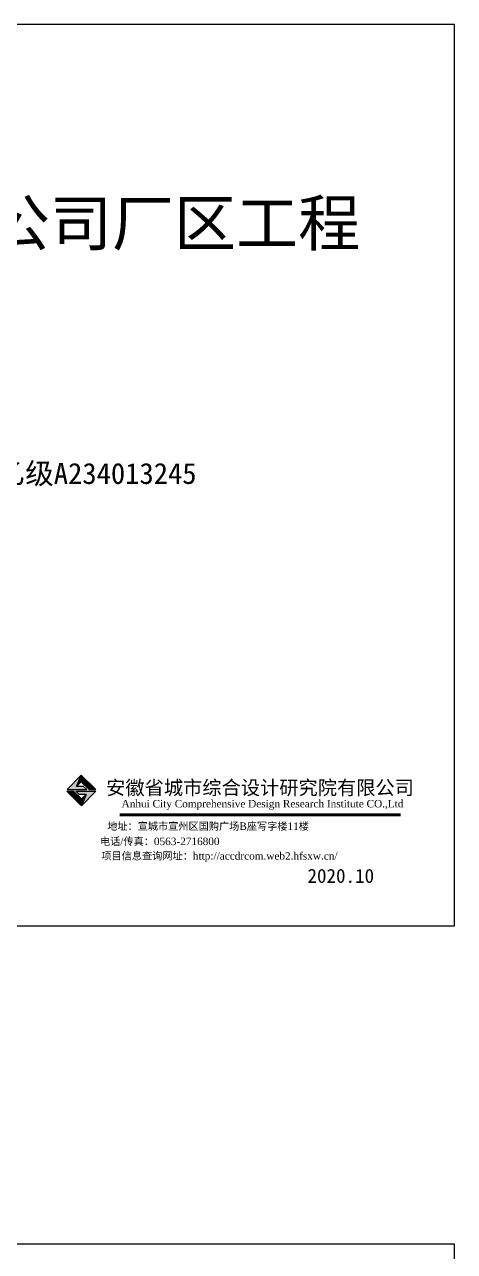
# Model space of a CAD drawing. Extents: x 69728788 to 150676229, y 20164216 to 43663798.
# Drawn here: x 75330648 to 75387357, y 20683016 to 20844766 of the extents above; entities that cross this region are included whole.
import ezdxf
from ezdxf.enums import TextEntityAlignment as Align

# ---------------------------------------------------------------- set-up
doc = ezdxf.new("R2010")
doc.units = 0
doc.header["$LTSCALE"] = 1000
doc.header["$MEASUREMENT"] = 0
doc.layers.get('0').update_dxf_attribs({"linetype": 'CONTINUOUS'})
for name, color, linetype in [('A_DE_DETAIL_3', 144, 'CONTINUOUS'), ('PUB_TEXT', 7, 'CONTINUOUS'), ('PUB_TITLE', 4, 'CONTINUOUS'), ('图框', 253, 'CONTINUOUS'), ('签名', 7, 'CONTINUOUS')]:
    doc.layers.add(name, color=color, linetype=linetype)
doc.styles.add('GHF', font='times.ttf')
doc.styles.add('TKZ1', font='simhei.ttf', dxfattribs={"width": 0.7})
pattern_1 = [(0, (72337561.232, 22057438.565), (5.334336, 10.668672), [0, -10.668672])]

msp = doc.modelspace()

# ---------------------------------------------------------------- hatches: boundary and pattern name
msp.add_hatch(color=1).paths.add_polyline_path([(75337491, 20744324), (75338138, 20745827), (75336271, 20743907), (75338871, 20743907), (75338439, 20744324)])
at = {"layer": 'A_DE_DETAIL_3'}
for color, points in [(41, [(75339158, 20743899), (75340039, 20743899), (75338138, 20745827)]), (41, [(75337113, 20743714), (75336249, 20743714), (75338163, 20741770)]), (1, [(75337411, 20743720), (75337835, 20743274), (75338797, 20743274), (75338163, 20741770), (75340040, 20743720)])]:
    msp.add_hatch(color=color, dxfattribs=at).paths.add_polyline_path(points)
at = {"layer": 'PUB_TEXT'}
h = msp.add_hatch(dxfattribs=at)
h.set_pattern_fill('松散材料', color=256, scale=5.689958, style=0)
h.set_pattern_definition(pattern_1)
h.paths.add_polyline_path([(75338138, 20744943), (75338138, 20745827), (75337491, 20744324)])
h = msp.add_hatch(dxfattribs=at)
h.set_pattern_fill('松散材料', color=256, scale=5.689958, style=0)
h.set_pattern_definition(pattern_1)
h.paths.add_polyline_path([(75339158, 20743899), (75338138, 20745827), (75338138, 20744943)])
h = msp.add_hatch(dxfattribs=at)
h.set_pattern_fill('松散材料', color=256, scale=5.689958, style=0)
h.set_pattern_definition(pattern_1)
h.paths.add_polyline_path([(75337113, 20743714), (75338163, 20741770), (75338163, 20742666)])
h.paths.add_polyline_path([(75338163, 20741770), (75338797, 20743274), (75338163, 20742666)])

# ---------------------------------------------------------------- linework, layer by layer
for p, q in [((75337491, 20744324), (75338138, 20745827)), ((75338138, 20745827), (75339158, 20743899)), ((75338163, 20741770), (75336249, 20743714)), ((75336249, 20743714), (75337113, 20743714)), ((75337113, 20743714), (75338163, 20741770)), ((75337411, 20743720), (75340040, 20743720)), ((75337835, 20743274), (75337411, 20743720)), ((75338797, 20743274), (75337835, 20743274)), ((75340040, 20743720), (75338163, 20741770)), ((75338797, 20743274), (75338163, 20741770))]:
    msp.add_line(p, q)
for p, q in [((75338163, 20742666), (75337113, 20743714)), ((75338163, 20742666), (75338797, 20743274)), ((75338163, 20741770), (75338163, 20742666))]:
    msp.add_line(p, q, dxfattribs=at)
for points in [[(75338439, 20744324), (75337491, 20744324), (75338138, 20744943), (75339158, 20743899), (75340039, 20743899), (75338138, 20745827), (75336271, 20743907), (75338871, 20743907), (75338439, 20744324)], [(75338138, 20745827), (75338138, 20744943)]]:
    msp.add_lwpolyline(points, dxfattribs=at)
at = {"layer": 'PUB_TITLE'}
for points in [[(75219157, 20725966), (75387357, 20725966), (75387357, 20844766), (75219157, 20844766)], [(75219157, 20565166), (75387357, 20565166), (75387357, 20683966), (75219157, 20683966)]]:
    msp.add_lwpolyline(points, close=True, dxfattribs=at)
at = {"layer": '签名', "const_width": 405}
msp.add_lwpolyline([(75343197, 20740583), (75380264, 20740583)], dxfattribs=at)

# ---------------------------------------------------------------- texts
at = {"style": 'TKZ1'}
msp.add_text('郎溪县振达矿业有限责任公司厂区工程', height=6000, dxfattribs=at).set_placement((75235793, 20815601))
at = {"layer": '图框', "color": 4, "style": 'TKZ1'}
msp.add_text('人防工程、送变电工程乙级A234013245 ', height=2767.29, dxfattribs=at).set_placement((75289217, 20784200, 0))
at = {"layer": '图框', "color": 0, "style": 'TKZ1'}
msp.add_text('安徽省城市综合设计研究院有限公司', height=1860.21, dxfattribs=at).set_placement((75361710, 20744200), align=Align.MIDDLE)
at = {"layer": '图框', "color": 4, "style": 'GHF'}
for s, p in [('Anhui City Comprehensive Design Research Institute CO.,Ltd', (75362040, 20741918)), ('地址：宣城市宣州区国购广场B座写字楼11楼', (75354855, 20739109)), ('电话/传真：0563-2716800', (75348487, 20737113)), ('项目信息查询网址：http://accdrcom.web2.hfsxw.cn/', (75356362, 20735100))]:
    msp.add_text(s, height=982.52, dxfattribs=at).set_placement(p, align=Align.MIDDLE)
at = {"layer": '图框', "style": 'TKZ1'}
msp.add_text('2020.10', height=1844.9, dxfattribs=at).set_placement((75372364, 20732518), align=Align.MIDDLE)

doc.saveas('drawing.dxf')
